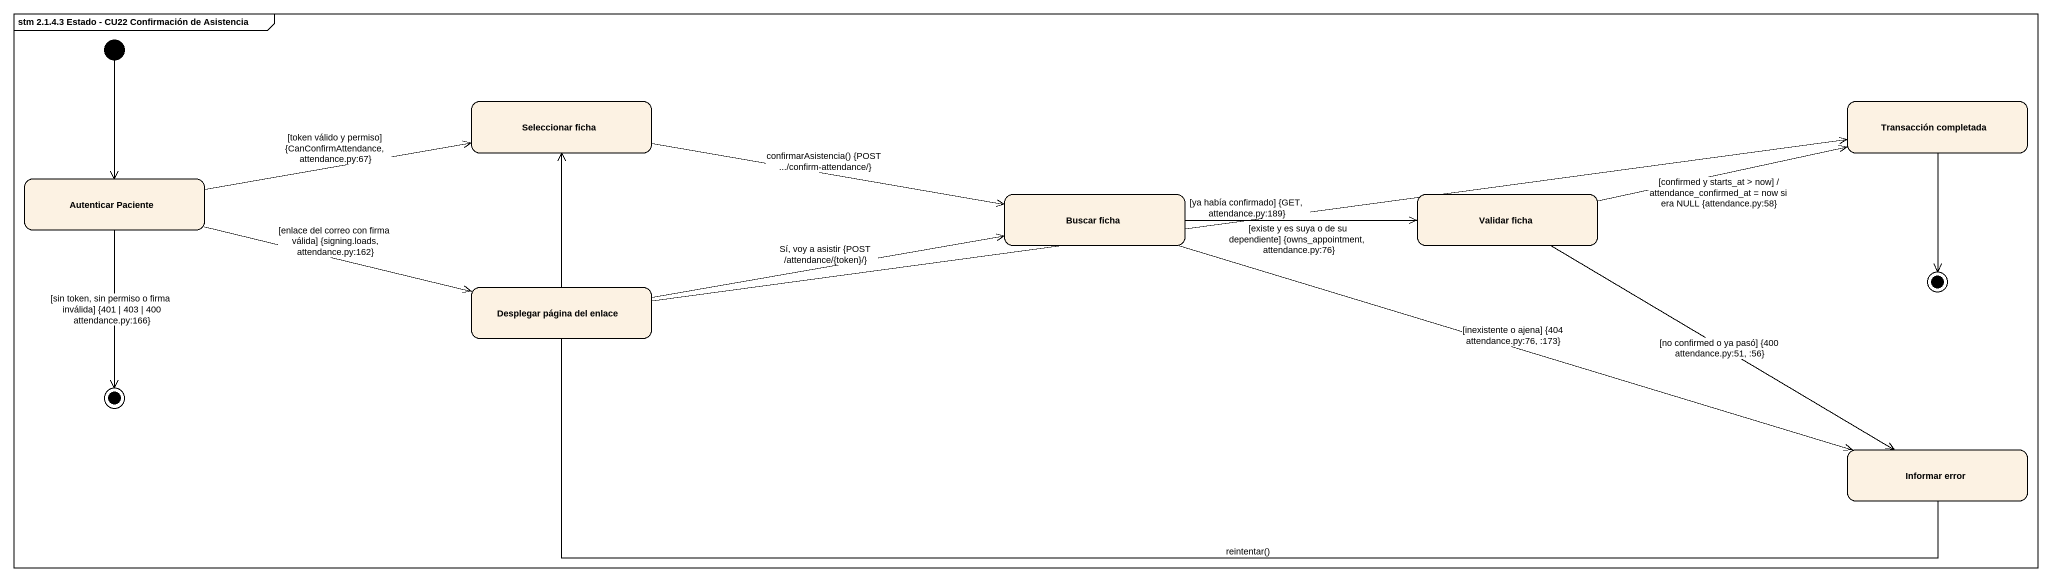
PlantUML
@startuml
mainframe stm 2.1.4.3 Estado - CU22 Confirmación de Asistencia
hide empty description
state "Seleccionar ficha" as Seleccionar_ficha
state "Transacción completada" as Transacción_completada
state "Autenticar Paciente" as Autenticar_Paciente
state "Buscar ficha" as Buscar_ficha
state "Validar ficha" as Validar_ficha
state final1 <<end>>
state "Desplegar página del enlace" as Desplegar_página_del_enlace
state final2 <<end>>
state "Informar error" as Informar_error
[*] --> Autenticar_Paciente
Seleccionar_ficha -right-> Buscar_ficha : confirmarAsistencia() {POST .../confirm-attendance/}
Transacción_completada --> final1
Autenticar_Paciente -right-> Seleccionar_ficha : [token válido y permiso] {CanConfirmAttendance, attendance.py:67}
Autenticar_Paciente -right-> Desplegar_página_del_enlace : [enlace del correo con firma válida] {signing.loads, attendance.py:162}
Autenticar_Paciente --> final2 : [sin token, sin permiso o firma inválida] {401 | 403 | 400 attendance.py:166}
Buscar_ficha -right-> Validar_ficha : [existe y es suya o de su dependiente] {owns_appointment, attendance.py:76}
Buscar_ficha -right-> Informar_error : [inexistente o ajena] {404 attendance.py:76, :173}
Validar_ficha -right-> Transacción_completada : [confirmed y starts_at > now] / attendance_confirmed_at = now si era NULL {attendance.py:58}
Validar_ficha -right-> Informar_error : [no confirmed o ya pasó] {400 attendance.py:51, :56}
Desplegar_página_del_enlace -right-> Transacción_completada : [ya había confirmado] {GET, attendance.py:189}
Desplegar_página_del_enlace -right-> Buscar_ficha : Sí, voy a asistir {POST /attendance/{token}/}
Informar_error -left-> Seleccionar_ficha : reintentar()
@enduml
